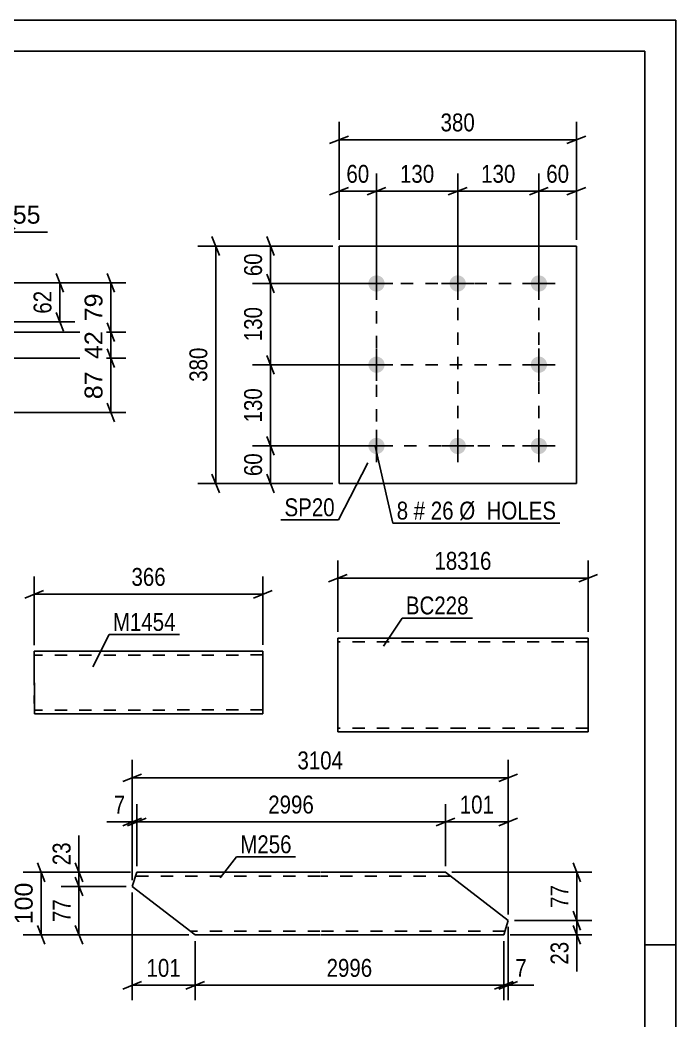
# Model space of a CAD drawing. Header units: millimetres. Extents: x 0 to 420, y 0 to 297.
# Drawn here: x 315 to 420, y 136.8 to 297 of the extents above; entities that cross this region are included whole.
import ezdxf

# ---------------------------------------------------------------- set-up
doc = ezdxf.new("R2010")
doc.units = ezdxf.units.MM
doc.linetypes.add('DXK_LINE_DOT2', pattern=[3.9198, 1.9599, -1.9599])
doc.styles.add('Arial', font='ARIAL.TTF', dxfattribs={"height": 0.2})
doc.styles.add('Arial Narrow', font='ARIALN.TTF', dxfattribs={"height": 0.2})

# ---------------------------------------------------------------- blocks, each defined once
blk = doc.blocks.new('Unknown-318893208-1115 - 8910')
at = {"color": 5, "linetype": 'Continuous'}
for p, q in [((420, 297), (0, 297)), ((420, 0), (420, 297)), ((415, 292), (5, 292)), ((415, 5), (415, 292)), ((420, 149), (415, 149))]:
    blk.add_line(p, q, dxfattribs=at)
blk = doc.blocks.new('Part-318893208-2191 - 2175')
at = {"color": 2, "linetype": 'Continuous'}
for p, q in [((332.95, 158.33), (333.66, 160.59)), ((333.66, 160.59), (363, 160.59)), ((363.1, 160.59), (383.1, 160.59)), ((393.15, 152.85), (383.1, 160.59)), ((332.95, 158.33), (343, 150.59)), ((393.15, 152.85), (392.43, 150.59)), ((363, 150.59), (343, 150.59)), ((392.43, 150.59), (363.1, 150.59))]:
    blk.add_line(p, q, dxfattribs=at)
at = {"color": 7, "linetype": 'DXK_LINE_DOT2'}
for p, q in [((363, 159.99), (333.47, 159.99)), ((383.88, 159.99), (363.1, 159.99)), ((363, 151.19), (342.22, 151.19)), ((392.63, 151.19), (363.1, 151.19))]:
    blk.add_line(p, q, dxfattribs=at)
blk = doc.blocks.new('Part-318893208-1578 - 1554')
at = {"color": 2, "linetype": 'Continuous'}
for p, q in [((365.85, 183.17), (365.85, 198.08)), ((365.85, 198.08), (385.85, 198.08)), ((385.95, 198.08), (405.95, 198.08)), ((405.95, 198.08), (405.95, 183.08)), ((365.85, 183.17), (365.85, 183.08)), ((365.85, 183.08), (385.85, 183.08)), ((385.95, 183.08), (405.95, 183.08))]:
    blk.add_line(p, q, dxfattribs=at)
at = {"color": 7, "linetype": 'DXK_LINE_DOT2'}
for p, q in [((385.85, 197.48), (365.85, 197.48)), ((405.95, 197.48), (385.95, 197.48)), ((405.95, 197.99), (405.95, 198.08)), ((365.85, 183.68), (365.85, 183.73)), ((385.85, 183.68), (365.85, 183.68)), ((405.95, 183.68), (385.95, 183.68)), ((405.95, 183.68), (405.95, 183.73))]:
    blk.add_line(p, q, dxfattribs=at)
blk = doc.blocks.new('Part-318893208-1897 - 1881')
at = {"color": 2, "linetype": 'Continuous'}
for p, q in [((353.86, 195.97), (317.26, 195.96)), ((317.26, 195.96), (317.26, 195.96)), ((317.26, 195.86), (317.26, 195.96)), ((317.26, 195.6), (317.26, 195.86)), ((317.26, 195.21), (317.26, 195.6)), ((353.86, 195.97), (353.86, 195.88)), ((353.86, 195.88), (353.86, 195.62)), ((353.86, 195.62), (353.86, 195.23)), ((317.27, 186.7), (317.26, 195.21)), ((353.86, 186.71), (353.86, 195.23)), ((317.27, 186.31), (317.27, 186.7)), ((317.27, 186.05), (317.27, 186.31)), ((317.27, 185.96), (317.27, 186.05)), ((353.86, 185.97), (317.27, 185.96)), ((317.27, 185.96), (317.27, 185.96)), ((353.86, 186.71), (353.86, 186.32)), ((353.86, 186.32), (353.86, 186.06)), ((353.86, 186.06), (353.86, 185.97))]:
    blk.add_line(p, q, dxfattribs=at)
at = {"color": 7, "linetype": 'DXK_LINE_DOT2'}
for p, q in [((317.26, 195.96), (317.26, 195.96)), ((317.26, 195.96), (317.26, 195.86)), ((317.26, 195.86), (317.26, 195.6)), ((317.26, 195.6), (317.26, 195.36)), ((353.86, 195.88), (353.86, 195.97)), ((353.86, 195.62), (353.86, 195.88)), ((353.86, 195.37), (353.86, 195.62)), ((353.86, 195.37), (317.26, 195.36)), ((317.27, 186.6), (317.26, 195.36)), ((317.26, 195.36), (317.26, 195.36)), ((317.26, 195.31), (317.26, 195.36)), ((317.26, 195.31), (317.26, 195.36)), ((317.27, 186.93), (317.26, 195.31)), ((317.26, 195.21), (317.26, 195.31)), ((317.26, 195.18), (317.26, 195.21)), ((317.26, 194.99), (317.26, 195.18)), ((317.27, 186.73), (317.26, 194.99)), ((353.86, 186.61), (353.86, 195.37)), ((353.86, 195.32), (353.86, 195.37)), ((353.86, 195.32), (353.86, 195.37)), ((353.86, 186.94), (353.86, 195.32)), ((353.86, 195.23), (353.86, 195.32)), ((353.86, 195.19), (353.86, 195.23)), ((353.86, 195), (353.86, 195.19)), ((353.86, 186.74), (353.86, 195)), ((317.27, 186.73), (317.27, 186.93)), ((317.27, 186.6), (317.27, 186.73)), ((317.27, 186.73), (317.27, 186.6)), ((317.27, 186.56), (317.27, 186.6)), ((317.27, 186.6), (317.27, 186.56)), ((317.27, 186.6), (317.27, 186.31)), ((353.86, 186.57), (317.27, 186.56)), ((317.27, 186.56), (317.27, 186.56)), ((317.27, 186.31), (317.27, 186.05)), ((317.27, 186.05), (317.27, 185.96)), ((317.27, 185.96), (317.27, 185.96)), ((353.86, 186.74), (353.86, 186.94)), ((353.86, 186.61), (353.86, 186.74)), ((353.86, 186.74), (353.86, 186.61)), ((353.86, 186.57), (353.86, 186.61)), ((353.86, 186.61), (353.86, 186.57)), ((353.86, 186.32), (353.86, 186.61)), ((353.86, 186.06), (353.86, 186.32)), ((353.86, 185.97), (353.86, 186.06))]:
    blk.add_line(p, q, dxfattribs=at)
blk = doc.blocks.new('Part-318893208-1617 - 1601')
at = {"color": 2, "linetype": 'Continuous'}
for p, q in [((366.05, 260.83), (366.05, 222.83)), ((366.05, 260.83), (404.05, 260.83)), ((404.05, 260.83), (404.05, 222.83)), ((366.05, 222.83), (404.05, 222.83))]:
    blk.add_line(p, q, dxfattribs=at)
blk = doc.blocks.new('Bolt-318893208-1650 - 1601')
at = {"linetype": 'Continuous'}
for points in [[(372.05, 256.13, -1), (372.05, 253.53, -1)], [(385.05, 256.13, -1), (385.05, 253.53, -1)], [(398.05, 256.13, -1), (398.05, 253.53, -1)], [(372.05, 243.13, -1), (372.05, 240.53, -1)], [(398.05, 243.13, -1), (398.05, 240.53, -1)], [(372.05, 230.13, -1), (372.05, 227.53, -1)], [(385.05, 230.13, -1), (385.05, 227.53, -1)], [(398.05, 230.13, -1), (398.05, 227.53, -1)]]:
    blk.add_hatch(color=1, dxfattribs=at).paths.add_polyline_path(points)
at = {"color": 1, "linetype": 'Continuous'}
for p, q in [((372.05, 257.43), (372.05, 252.23)), ((385.05, 257.43), (385.05, 252.23)), ((398.05, 257.43), (398.05, 252.23)), ((369.45, 254.83), (374.65, 254.83)), ((382.45, 254.83), (387.65, 254.83)), ((395.45, 254.83), (400.65, 254.83)), ((372.05, 244.43), (372.05, 239.23)), ((398.05, 244.43), (398.05, 239.23)), ((369.45, 241.83), (374.65, 241.83)), ((395.45, 241.83), (400.65, 241.83)), ((372.05, 231.43), (372.05, 226.23)), ((385.05, 231.43), (385.05, 226.23)), ((398.05, 231.43), (398.05, 226.23)), ((369.45, 228.83), (374.65, 228.83)), ((382.45, 228.83), (387.65, 228.83)), ((395.45, 228.83), (400.65, 228.83))]:
    blk.add_line(p, q, dxfattribs=at)
blk = doc.blocks.new('Rectangle-318893208-1739 - 1601')
at = {"color": 1, "linetype": 'DXK_LINE_DOT2'}
blk.add_lwpolyline([(372.05, 254.83), (398.05, 254.83), (398.05, 228.83), (372.05, 228.83), (372.05, 254.83)], close=True, dxfattribs=at)
blk = doc.blocks.new('Line-318893208-1732 - 1601')
at = {"color": 1, "linetype": 'DXK_LINE_DOT2'}
blk.add_line((372.05, 241.83), (398.05, 241.83), dxfattribs=at)
blk = doc.blocks.new('Line-318893208-1723 - 1601')
at = {"color": 1, "linetype": 'DXK_LINE_DOT2'}
blk.add_line((385.05, 254.83), (385.05, 228.83), dxfattribs=at)
blk = doc.blocks.new('StraightDimension-318893208-2194 - 2175')
at = {"color": 7, "linetype": 'Continuous'}
for p, q in [((393.15, 151.85), (393.15, 140.11)), ((392.43, 149.59), (392.43, 140.11)), ((390.93, 141.91), (393.93, 143.11)), ((394.65, 143.11), (391.65, 141.91)), ((392.43, 142.51), (393.15, 142.51))]:
    blk.add_line(p, q, dxfattribs=at)
at = {"color": 0}
blk.add_wipeout([(396.7, 143.26), (396.7, 147.46), (393.68, 147.46), (393.68, 143.26)], dxfattribs=at)
at = {"color": 7, "linetype": 'Continuous'}
blk.add_line((393.15, 142.51), (397.23, 142.51), dxfattribs=at)
blk.add_line((393.15, 142.51), (397.23, 142.51), dxfattribs=at)
at = {"color": 3, "style": 'Arial Narrow'}
blk.add_text('7', height=2.86, dxfattribs=at).set_placement((394.28, 143.86))
blk = doc.blocks.new('StraightDimension-318893208-2211 - 2175')
at = {"color": 7, "linetype": 'Continuous'}
for p, q in [((343, 149.59), (343, 140.11)), ((392.43, 149.59), (392.43, 140.11)), ((344.5, 143.11), (341.5, 141.91)), ((390.93, 141.91), (393.93, 143.11)), ((343, 142.51), (392.43, 142.51))]:
    blk.add_line(p, q, dxfattribs=at)
at = {"color": 0}
blk.add_wipeout([(371.97, 143.26), (371.97, 147.46), (363.46, 147.46), (363.46, 143.26)], dxfattribs=at)
at = {"color": 3, "style": 'Arial Narrow'}
blk.add_text('2996', height=2.863, dxfattribs=at).set_placement((364.06, 143.86))
blk = doc.blocks.new('StraightDimension-318893208-2271 - 2175')
at = {"color": 7, "linetype": 'Continuous'}
for p, q in [((383.1, 161.59), (383.1, 171.5)), ((393.15, 153.85), (393.15, 171.5)), ((381.6, 168.05), (384.6, 169.25)), ((383.1, 168.65), (393.15, 168.65)), ((394.65, 169.25), (391.65, 168.05))]:
    blk.add_line(p, q, dxfattribs=at)
at = {"color": 0}
blk.add_wipeout([(391.47, 169.4), (391.47, 173.6), (384.78, 173.6), (384.78, 169.4)], dxfattribs=at)
at = {"color": 3, "style": 'Arial Narrow'}
blk.add_text('101', height=2.863, dxfattribs=at).set_placement((385.38, 170))
blk = doc.blocks.new('StraightDimension-318893208-2236 - 2175')
at = {"color": 7, "linetype": 'Continuous'}
for p, q in [((332.95, 157.33), (332.95, 140.11)), ((343, 149.59), (343, 140.11)), ((331.45, 141.91), (334.45, 143.11)), ((344.5, 143.11), (341.5, 141.91)), ((332.95, 142.51), (343, 142.51))]:
    blk.add_line(p, q, dxfattribs=at)
at = {"color": 0}
blk.add_wipeout([(341.31, 143.26), (341.31, 147.46), (334.63, 147.46), (334.63, 143.26)], dxfattribs=at)
at = {"color": 3, "style": 'Arial Narrow'}
blk.add_text('101', height=2.863, dxfattribs=at).set_placement((335.23, 143.86))
blk = doc.blocks.new('StraightDimension-318893208-2254 - 2175')
at = {"color": 7, "linetype": 'Continuous'}
for p, q in [((332.95, 159.33), (332.95, 171.5)), ((333.66, 161.59), (333.66, 171.5)), ((331.45, 168.05), (334.45, 169.25)), ((335.16, 169.25), (332.16, 168.05)), ((332.95, 168.65), (333.66, 168.65))]:
    blk.add_line(p, q, dxfattribs=at)
at = {"color": 0}
blk.add_wipeout([(332.42, 169.4), (332.42, 173.6), (329.39, 173.6), (329.39, 169.4)], dxfattribs=at)
at = {"color": 7, "linetype": 'Continuous'}
blk.add_line((332.95, 168.65), (328.87, 168.65), dxfattribs=at)
blk.add_line((332.95, 168.65), (328.87, 168.65), dxfattribs=at)
at = {"color": 3, "style": 'Arial Narrow'}
blk.add_text('7', height=2.86, dxfattribs=at).set_placement((329.99, 170))
blk = doc.blocks.new('StraightDimension-318893208-2288 - 2175')
at = {"color": 7, "linetype": 'Continuous'}
for p, q in [((333.66, 161.59), (333.66, 171.5)), ((383.1, 161.59), (383.1, 171.5)), ((335.16, 169.25), (332.16, 168.05)), ((333.66, 168.65), (383.1, 168.65)), ((381.6, 168.05), (384.6, 169.25))]:
    blk.add_line(p, q, dxfattribs=at)
at = {"color": 0}
blk.add_wipeout([(362.64, 169.4), (362.64, 173.6), (354.12, 173.6), (354.12, 169.4)], dxfattribs=at)
at = {"color": 3, "style": 'Arial Narrow'}
blk.add_text('2996', height=2.863, dxfattribs=at).set_placement((354.72, 170))
blk = doc.blocks.new('StraightDimension-318893208-2313 - 2175')
at = {"color": 7, "linetype": 'Continuous'}
for p, q in [((403.53, 162.09), (404.73, 159.09)), ((384.1, 160.59), (406.53, 160.59)), ((404.13, 152.85), (404.13, 160.59)), ((404.73, 151.35), (403.53, 154.35)), ((394.15, 152.85), (406.53, 152.85))]:
    blk.add_line(p, q, dxfattribs=at)
at = {"color": 0}
blk.add_wipeout([(403.38, 159.15), (399.18, 159.15), (399.18, 154.29), (403.38, 154.29)], dxfattribs=at)
at = {"color": 3, "style": 'Arial Narrow'}
blk.add_text('77', height=2.863, rotation=90.0002, dxfattribs=at).set_placement((402.78, 154.89))
blk = doc.blocks.new('StraightDimension-318893208-2337 - 2175')
at = {"color": 7, "linetype": 'Continuous'}
for p, q in [((403.53, 154.35), (404.73, 151.35)), ((394.15, 152.85), (406.53, 152.85)), ((404.13, 150.59), (404.13, 152.85)), ((404.73, 149.09), (403.53, 152.09)), ((393.43, 150.59), (406.53, 150.59))]:
    blk.add_line(p, q, dxfattribs=at)
at = {"color": 0}
blk.add_wipeout([(403.38, 150.07), (399.18, 150.07), (399.18, 145.21), (403.38, 145.21)], dxfattribs=at)
at = {"color": 7, "linetype": 'Continuous'}
blk.add_line((404.13, 150.59), (404.13, 144.69), dxfattribs=at)
blk.add_line((404.13, 150.59), (404.13, 144.69), dxfattribs=at)
at = {"color": 3, "style": 'Arial Narrow'}
blk.add_text('23', height=2.863, rotation=90.0002, dxfattribs=at).set_placement((402.78, 145.81))
blk = doc.blocks.new('StraightDimension-318893208-2362 - 2175')
at = {"color": 7, "linetype": 'Continuous'}
for p, q in [((323.81, 159.83), (325.01, 156.83)), ((331.95, 158.33), (321.56, 158.33)), ((324.41, 150.59), (324.41, 158.33)), ((325.01, 149.09), (323.81, 152.09)), ((342, 150.59), (321.56, 150.59))]:
    blk.add_line(p, q, dxfattribs=at)
at = {"color": 0}
blk.add_wipeout([(323.66, 156.89), (319.46, 156.89), (319.46, 152.03), (323.66, 152.03)], dxfattribs=at)
at = {"color": 3, "style": 'Arial Narrow'}
blk.add_text('77', height=2.863, rotation=90.0002, dxfattribs=at).set_placement((323.06, 152.63))
blk = doc.blocks.new('StraightDimension-318893208-2386 - 2175')
at = {"color": 7, "linetype": 'Continuous'}
for p, q in [((323.81, 162.09), (325.01, 159.09)), ((332.66, 160.59), (321.56, 160.59)), ((324.41, 158.33), (324.41, 160.59)), ((325.01, 156.83), (323.81, 159.83)), ((331.95, 158.33), (321.56, 158.33))]:
    blk.add_line(p, q, dxfattribs=at)
at = {"color": 0}
blk.add_wipeout([(323.66, 165.97), (319.46, 165.97), (319.46, 161.12), (323.66, 161.12)], dxfattribs=at)
at = {"color": 7, "linetype": 'Continuous'}
blk.add_line((324.41, 160.59), (324.41, 166.5), dxfattribs=at)
blk.add_line((324.41, 160.59), (324.41, 166.5), dxfattribs=at)
at = {"color": 3, "style": 'Arial Narrow'}
blk.add_text('23', height=2.863, rotation=90.0002, dxfattribs=at).set_placement((323.06, 161.72))
blk = doc.blocks.new('StraightDimension-318893208-2411 - 2175')
at = {"color": 7, "linetype": 'Continuous'}
for p, q in [((332.95, 159.33), (332.95, 178.57)), ((393.15, 153.85), (393.15, 178.57)), ((334.45, 176.32), (331.45, 175.12)), ((391.65, 175.12), (394.65, 176.32)), ((332.95, 175.72), (393.15, 175.72))]:
    blk.add_line(p, q, dxfattribs=at)
at = {"color": 0}
blk.add_wipeout([(367.31, 176.47), (367.31, 180.67), (358.79, 180.67), (358.79, 176.47)], dxfattribs=at)
at = {"color": 3, "style": 'Arial Narrow'}
blk.add_text('3104', height=2.863, dxfattribs=at).set_placement((359.39, 177.07))
blk = doc.blocks.new('StraightDimension-318893208-2422 - 2175')
at = {"color": 7, "linetype": 'Continuous'}
for p, q in [((317.75, 162.09), (318.95, 159.09)), ((332.66, 160.59), (315.5, 160.59)), ((318.35, 150.59), (318.35, 160.59)), ((318.95, 149.09), (317.75, 152.09)), ((342, 150.59), (315.5, 150.59))]:
    blk.add_line(p, q, dxfattribs=at)
at = {"color": 0}
blk.add_wipeout([(317.6, 159.53), (313.4, 159.53), (313.4, 151.66), (317.6, 151.66)], dxfattribs=at)
at = {"color": 3, "style": 'Arial'}
blk.add_text('100', height=2.865, rotation=90.0002, dxfattribs=at).set_placement((317, 152.26))
blk = doc.blocks.new('StraightDimension-318893208-1587 - 1554')
at = {"color": 7, "linetype": 'Continuous'}
for p, q in [((365.85, 199.08), (365.85, 210.51)), ((405.95, 199.08), (405.95, 210.51)), ((367.35, 208.26), (364.35, 207.06)), ((365.85, 207.66), (405.95, 207.66)), ((404.45, 207.06), (407.45, 208.26))]:
    blk.add_line(p, q, dxfattribs=at)
at = {"color": 0}
blk.add_wipeout([(391.07, 208.41), (391.07, 212.61), (380.73, 212.61), (380.73, 208.41)], dxfattribs=at)
at = {"color": 3, "style": 'Arial Narrow'}
blk.add_text('18316', height=2.863, dxfattribs=at).set_placement((381.33, 209.01))
blk = doc.blocks.new('StraightDimension-318893208-1899 - 1881')
at = {"color": 7, "linetype": 'Continuous'}
for p, q in [((317.26, 196.96), (317.26, 207.94)), ((353.86, 196.97), (353.86, 207.94)), ((318.76, 205.69), (315.76, 204.49)), ((317.26, 205.09), (353.86, 205.09)), ((352.36, 204.49), (355.36, 205.69))]:
    blk.add_line(p, q, dxfattribs=at)
at = {"color": 0}
blk.add_wipeout([(338.9, 205.84), (338.9, 210.04), (332.22, 210.04), (332.22, 205.84)], dxfattribs=at)
at = {"color": 3, "style": 'Arial Narrow'}
blk.add_text('366', height=2.863, dxfattribs=at).set_placement((332.82, 206.44))
blk = doc.blocks.new('StraightDimension-318893208-1677 - 1601')
at = {"color": 7, "linetype": 'Continuous'}
for p, q in [((346.91, 259.33), (345.71, 262.33)), ((365.05, 260.83), (343.46, 260.83)), ((346.31, 222.83), (346.31, 260.83)), ((345.71, 224.33), (346.91, 221.33)), ((365.05, 222.83), (343.46, 222.83))]:
    blk.add_line(p, q, dxfattribs=at)
at = {"color": 0}
blk.add_wipeout([(345.56, 245.17), (341.36, 245.17), (341.36, 238.49), (345.56, 238.49)], dxfattribs=at)
at = {"color": 3, "style": 'Arial Narrow'}
blk.add_text('380', height=2.863, rotation=90.0002, dxfattribs=at).set_placement((344.96, 239.09))
blk = doc.blocks.new('StraightDimension-318893208-1654 - 1601')
at = {"color": 7, "linetype": 'Continuous'}
for p, q in [((354.47, 262.33), (355.67, 259.33)), ((365.05, 260.83), (352.22, 260.83)), ((355.07, 254.83), (355.07, 260.83)), ((371.05, 254.83), (352.22, 254.83)), ((355.67, 253.33), (354.47, 256.33))]:
    blk.add_line(p, q, dxfattribs=at)
at = {"color": 0}
blk.add_wipeout([(354.32, 260.26), (350.12, 260.26), (350.12, 255.4), (354.32, 255.4)], dxfattribs=at)
at = {"color": 3, "style": 'Arial Narrow'}
blk.add_text('60', height=2.863, rotation=90.0002, dxfattribs=at).set_placement((353.72, 256))
blk = doc.blocks.new('StraightDimension-318893208-1664 - 1601')
at = {"color": 7, "linetype": 'Continuous'}
for p, q in [((354.47, 230.33), (355.67, 227.33)), ((371.05, 228.83), (352.22, 228.83)), ((355.07, 222.83), (355.07, 228.83)), ((355.67, 221.33), (354.47, 224.33)), ((365.05, 222.83), (352.22, 222.83))]:
    blk.add_line(p, q, dxfattribs=at)
at = {"color": 0}
blk.add_wipeout([(354.32, 228.26), (350.12, 228.26), (350.12, 223.4), (354.32, 223.4)], dxfattribs=at)
at = {"color": 3, "style": 'Arial Narrow'}
blk.add_text('60', height=2.863, rotation=90.0002, dxfattribs=at).set_placement((353.72, 224))
blk = doc.blocks.new('StraightDimension-318893208-1690 - 1601')
at = {"color": 7, "linetype": 'Continuous'}
for p, q in [((366.05, 261.83), (366.05, 272.45)), ((372.05, 255.83), (372.05, 272.45)), ((364.55, 269), (367.55, 270.2)), ((366.05, 269.6), (372.05, 269.6)), ((373.55, 270.2), (370.55, 269))]:
    blk.add_line(p, q, dxfattribs=at)
at = {"color": 0}
blk.add_wipeout([(371.48, 270.35), (371.48, 274.55), (366.63, 274.55), (366.63, 270.35)], dxfattribs=at)
at = {"color": 3, "style": 'Arial Narrow'}
blk.add_text('60', height=2.863, dxfattribs=at).set_placement((367.23, 270.95))
blk = doc.blocks.new('StraightDimension-318893208-1700 - 1601')
at = {"color": 7, "linetype": 'Continuous'}
for p, q in [((398.05, 255.83), (398.05, 272.45)), ((404.05, 261.83), (404.05, 272.45)), ((396.55, 269), (399.55, 270.2)), ((398.05, 269.6), (404.05, 269.6)), ((405.55, 270.2), (402.55, 269))]:
    blk.add_line(p, q, dxfattribs=at)
at = {"color": 0}
blk.add_wipeout([(403.48, 270.35), (403.48, 274.55), (398.63, 274.55), (398.63, 270.35)], dxfattribs=at)
at = {"color": 3, "style": 'Arial Narrow'}
blk.add_text('60', height=2.863, dxfattribs=at).set_placement((399.23, 270.95))
blk = doc.blocks.new('StraightDimension-318893208-1713 - 1601')
at = {"color": 7, "linetype": 'Continuous'}
for p, q in [((366.05, 261.83), (366.05, 280.68)), ((404.05, 261.83), (404.05, 280.68)), ((367.55, 278.43), (364.55, 277.23)), ((366.05, 277.83), (404.05, 277.83)), ((402.55, 277.23), (405.55, 278.43))]:
    blk.add_line(p, q, dxfattribs=at)
at = {"color": 0}
blk.add_wipeout([(388.4, 278.58), (388.4, 282.78), (381.71, 282.78), (381.71, 278.58)], dxfattribs=at)
at = {"color": 3, "style": 'Arial Narrow'}
blk.add_text('380', height=2.863, dxfattribs=at).set_placement((382.31, 279.18))
blk = doc.blocks.new('StraightDimension-318893208-3655 - 1601')
at = {"color": 7, "linetype": 'Continuous'}
for p, q in [((355.67, 240.33), (354.47, 243.33)), ((371.05, 241.83), (352.22, 241.83)), ((355.07, 228.83), (355.07, 241.83)), ((354.47, 230.33), (355.67, 227.33)), ((371.05, 228.83), (352.22, 228.83))]:
    blk.add_line(p, q, dxfattribs=at)
at = {"color": 0}
blk.add_wipeout([(354.32, 238.67), (350.12, 238.67), (350.12, 231.99), (354.32, 231.99)], dxfattribs=at)
at = {"color": 3, "style": 'Arial Narrow'}
blk.add_text('130', height=2.863, rotation=90.0002, dxfattribs=at).set_placement((353.72, 232.59))
blk = doc.blocks.new('StraightDimension-318893208-3657 - 1601')
at = {"color": 7, "linetype": 'Continuous'}
for p, q in [((371.05, 254.83), (352.22, 254.83)), ((355.67, 253.33), (354.47, 256.33)), ((355.07, 241.83), (355.07, 254.83)), ((354.47, 243.33), (355.67, 240.33)), ((371.05, 241.83), (352.22, 241.83))]:
    blk.add_line(p, q, dxfattribs=at)
at = {"color": 0}
blk.add_wipeout([(354.32, 251.67), (350.12, 251.67), (350.12, 244.99), (354.32, 244.99)], dxfattribs=at)
at = {"color": 3, "style": 'Arial Narrow'}
blk.add_text('130', height=2.863, rotation=90.0002, dxfattribs=at).set_placement((353.72, 245.59))
blk = doc.blocks.new('StraightDimension-318893208-3677 - 1601')
at = {"color": 7, "linetype": 'Continuous'}
for p, q in [((372.05, 255.83), (372.05, 272.45)), ((385.05, 255.83), (385.05, 272.45)), ((373.55, 270.2), (370.55, 269)), ((372.05, 269.6), (385.05, 269.6)), ((383.55, 269), (386.55, 270.2))]:
    blk.add_line(p, q, dxfattribs=at)
at = {"color": 0}
blk.add_wipeout([(381.9, 270.35), (381.9, 274.55), (375.21, 274.55), (375.21, 270.35)], dxfattribs=at)
at = {"color": 3, "style": 'Arial Narrow'}
blk.add_text('130', height=2.863, dxfattribs=at).set_placement((375.81, 270.95))
blk = doc.blocks.new('StraightDimension-318893208-3679 - 1601')
at = {"color": 7, "linetype": 'Continuous'}
for p, q in [((385.05, 255.83), (385.05, 272.45)), ((398.05, 255.83), (398.05, 272.45)), ((386.55, 270.2), (383.55, 269)), ((385.05, 269.6), (398.05, 269.6)), ((396.55, 269), (399.55, 270.2))]:
    blk.add_line(p, q, dxfattribs=at)
at = {"color": 0}
blk.add_wipeout([(394.9, 270.35), (394.9, 274.55), (388.21, 274.55), (388.21, 270.35)], dxfattribs=at)
at = {"color": 3, "style": 'Arial Narrow'}
blk.add_text('130', height=2.863, dxfattribs=at).set_placement((388.81, 270.95))
blk = doc.blocks.new('StraightDimension-318893208-2610 - 2568')
at = {"color": 7, "linetype": 'Continuous'}
for p, q in [((328.93, 256.45), (330.13, 253.45)), ((297.55, 254.95), (331.93, 254.95)), ((329.53, 247.06), (329.53, 254.95)), ((330.13, 245.56), (328.93, 248.56)), ((308.23, 247.06), (331.93, 247.06))]:
    blk.add_line(p, q, dxfattribs=at)
at = {"color": 0}
blk.add_wipeout([(328.78, 253.83), (324.58, 253.83), (324.58, 248.18), (328.78, 248.18)], dxfattribs=at)
at = {"color": 3, "style": 'Arial'}
blk.add_text('79', height=2.865, rotation=90.0002, dxfattribs=at).set_placement((328.18, 248.78))
blk = doc.blocks.new('StraightDimension-318893208-2604 - 2568')
at = {"color": 7, "linetype": 'Continuous'}
for p, q in [((328.93, 244.36), (330.13, 241.36)), ((306.61, 242.86), (331.93, 242.86)), ((329.53, 234.2), (329.53, 242.86)), ((330.13, 232.7), (328.93, 235.7)), ((313.69, 234.2), (331.93, 234.2))]:
    blk.add_line(p, q, dxfattribs=at)
at = {"color": 0}
blk.add_wipeout([(328.78, 241.36), (324.58, 241.36), (324.58, 235.71), (328.78, 235.71)], dxfattribs=at)
at = {"color": 3, "style": 'Arial'}
blk.add_text('87', height=2.865, rotation=90.0002, dxfattribs=at).set_placement((328.18, 236.31))
blk = doc.blocks.new('StraightDimension-318893208-2596 - 2568')
at = {"color": 7, "linetype": 'Continuous'}
for p, q in [((328.93, 248.56), (330.13, 245.56)), ((308.23, 247.06), (331.93, 247.06)), ((329.53, 242.86), (329.53, 247.06)), ((330.13, 241.36), (328.93, 244.36)), ((306.61, 242.86), (331.93, 242.86))]:
    blk.add_line(p, q, dxfattribs=at)
at = {"color": 0}
blk.add_wipeout([(328.78, 247.79), (324.58, 247.79), (324.58, 242.14), (328.78, 242.14)], dxfattribs=at)
at = {"color": 3, "style": 'Arial'}
blk.add_text('42', height=2.865, rotation=90.0002, dxfattribs=at).set_placement((328.18, 242.74))
blk = doc.blocks.new('StraightDimension-318893208-2678 - 2568')
at = {"color": 7, "linetype": 'Continuous'}
for p, q in [((320.76, 256.45), (321.96, 253.45)), ((297.55, 254.95), (323.76, 254.95)), ((321.36, 248.7), (321.36, 254.95)), ((321.96, 247.2), (320.76, 250.2)), ((313.69, 248.7), (323.76, 248.7))]:
    blk.add_line(p, q, dxfattribs=at)
at = {"color": 0}
blk.add_wipeout([(320.61, 254.25), (316.41, 254.25), (316.41, 249.4), (320.61, 249.4)], dxfattribs=at)
at = {"color": 3, "style": 'Arial Narrow'}
blk.add_text('62', height=2.863, rotation=90.0002, dxfattribs=at).set_placement((320.01, 250))
blk = doc.blocks.new('StraightDimension-318893208-2764 - 2568')
at = {"color": 7, "linetype": 'Continuous'}
for p, q in [((307.23, 248.06), (307.23, 265.91)), ((312.69, 249.7), (312.69, 265.91)), ((305.73, 262.46), (308.73, 263.66)), ((307.23, 263.06), (312.69, 263.06)), ((314.19, 263.66), (311.19, 262.46))]:
    blk.add_line(p, q, dxfattribs=at)
at = {"color": 0}
blk.add_wipeout([(318.86, 263.81), (318.86, 268.01), (313.21, 268.01), (313.21, 263.81)], dxfattribs=at)
at = {"color": 7, "linetype": 'Continuous'}
blk.add_line((312.69, 263.06), (319.39, 263.06), dxfattribs=at)
blk.add_line((312.69, 263.06), (319.39, 263.06), dxfattribs=at)
at = {"color": 3, "style": 'Arial'}
blk.add_text('55', height=2.865, dxfattribs=at).set_placement((313.81, 264.41))
blk = doc.blocks.new('Mark-318893208-2187 - 2175')
at = {"color": 0}
blk.add_wipeout([(358.46, 163.64), (358.46, 166.64), (350.24, 166.64), (350.24, 163.64)], dxfattribs=at)
blk.add_wipeout([(358.46, 163.64), (358.46, 166.64), (350.24, 166.64), (350.24, 163.64)], dxfattribs=at)
at = {"color": 30, "linetype": 'Continuous'}
for p, q in [((347.04, 159.71), (349.64, 163.04)), ((349.64, 163.04), (359.06, 163.04))]:
    blk.add_line(p, q, dxfattribs=at)
at = {"color": 3, "style": 'Arial Narrow'}
blk.add_text('M256', height=2.863, dxfattribs=at).set_placement((350.24, 163.64))
blk = doc.blocks.new('Mark-318893208-1574 - 1554')
at = {"color": 0}
blk.add_wipeout([(386.8, 201.87), (386.8, 204.87), (376.75, 204.87), (376.75, 201.87)], dxfattribs=at)
blk.add_wipeout([(386.8, 201.87), (386.8, 204.87), (376.75, 204.87), (376.75, 201.87)], dxfattribs=at)
at = {"color": 30, "linetype": 'Continuous'}
for p, q in [((373.18, 196.78), (376.15, 201.27)), ((376.15, 201.27), (387.4, 201.27))]:
    blk.add_line(p, q, dxfattribs=at)
at = {"color": 3, "style": 'Arial Narrow'}
blk.add_text('BC228', height=2.863, dxfattribs=at).set_placement((376.75, 201.87))
blk = doc.blocks.new('Mark-318893208-1893 - 1881')
at = {"color": 0}
blk.add_wipeout([(339.89, 199.23), (339.89, 202.23), (329.84, 202.23), (329.84, 199.23)], dxfattribs=at)
blk.add_wipeout([(339.89, 199.23), (339.89, 202.23), (329.84, 202.23), (329.84, 199.23)], dxfattribs=at)
at = {"color": 30, "linetype": 'Continuous'}
for p, q in [((326.66, 193.5), (329.24, 198.63)), ((329.24, 198.63), (340.49, 198.63))]:
    blk.add_line(p, q, dxfattribs=at)
at = {"color": 3, "style": 'Arial Narrow'}
blk.add_text('M1454', height=2.863, dxfattribs=at).set_placement((329.84, 199.23))
blk = doc.blocks.new('Mark-318893208-1613 - 1601')
at = {"color": 0}
blk.add_wipeout([(365.36, 217.58), (365.36, 220.58), (357.32, 220.58), (357.32, 217.58)], dxfattribs=at)
blk.add_wipeout([(365.36, 217.58), (365.36, 220.58), (357.32, 220.58), (357.32, 217.58)], dxfattribs=at)
at = {"color": 30, "linetype": 'Continuous'}
for p in [(370.66, 226.1), (356.72, 216.98)]:
    blk.add_line(p, (365.96, 216.98), dxfattribs=at)
at = {"color": 3, "style": 'Arial Narrow'}
blk.add_text('SP20', height=2.863, dxfattribs=at).set_placement((357.32, 217.58))
blk = doc.blocks.new('Mark-318893208-1646 - 1601')
at = {"color": 0}
for points in [[(377.11, 217.05), (377.11, 220.05), (375.29, 220.05), (375.29, 217.05)], [(379.84, 217.05), (379.84, 220.05), (378.01, 220.05), (378.01, 217.05)], [(384.4, 217.05), (384.4, 220.05), (380.74, 220.05), (380.74, 217.05)], [(400.82, 217.05), (400.82, 220.05), (385.3, 220.05), (385.3, 217.05)]]:
    blk.add_wipeout(points, dxfattribs=at)
for points in [[(377.11, 217.05), (377.11, 220.05), (375.29, 220.05), (375.29, 217.05)], [(379.84, 217.05), (379.84, 220.05), (378.01, 220.05), (378.01, 217.05)], [(384.4, 217.05), (384.4, 220.05), (380.74, 220.05), (380.74, 217.05)], [(400.82, 217.05), (400.82, 220.05), (385.3, 220.05), (385.3, 217.05)]]:
    blk.add_wipeout(points, dxfattribs=at)
at = {"color": 7, "linetype": 'Continuous'}
for p, q in [((371.85, 228.77), (374.69, 216.45)), ((374.69, 216.45), (401.42, 216.45))]:
    blk.add_line(p, q, dxfattribs=at)
at = {"color": 3, "style": 'Arial Narrow'}
for s, height, p in [('8', 2.86, (375.29, 217.05)), ('#', 2.86, (378.01, 217.05)), ('26', 2.863, (380.74, 217.05)), ('Ø  HOLES', 2.863, (385.3, 217.05))]:
    blk.add_text(s, height=height, dxfattribs=at).set_placement(p)

msp = doc.modelspace()

# ---------------------------------------------------------------- block references
for name in ['Unknown-318893208-1115 - 8910', 'Part-318893208-1617 - 1601', 'Bolt-318893208-1650 - 1601', 'Rectangle-318893208-1739 - 1601', 'Line-318893208-1723 - 1601', 'Line-318893208-1732 - 1601', 'Part-318893208-1578 - 1554', 'Part-318893208-1897 - 1881', 'Part-318893208-2191 - 2175']:
    msp.add_blockref(name, (0, 0))

# ---------------------------------------------------------------- next in the draw order: block references
for name in ['StraightDimension-318893208-1700 - 1601', 'StraightDimension-318893208-1677 - 1601', 'StraightDimension-318893208-2610 - 2568', 'StraightDimension-318893208-2604 - 2568', 'StraightDimension-318893208-1587 - 1554', 'StraightDimension-318893208-1899 - 1881', 'StraightDimension-318893208-2254 - 2175', 'StraightDimension-318893208-2271 - 2175', 'StraightDimension-318893208-2194 - 2175']:
    msp.add_blockref(name, (0, 0))

# ---------------------------------------------------------------- next in the draw order: block references
for name in ['StraightDimension-318893208-1654 - 1601', 'StraightDimension-318893208-2596 - 2568', 'StraightDimension-318893208-1664 - 1601', 'Mark-318893208-1574 - 1554', 'Mark-318893208-1893 - 1881', 'StraightDimension-318893208-2288 - 2175', 'StraightDimension-318893208-2211 - 2175']:
    msp.add_blockref(name, (0, 0))

# ---------------------------------------------------------------- next in the draw order: block references
for name in ['StraightDimension-318893208-1690 - 1601', 'StraightDimension-318893208-2678 - 2568', 'StraightDimension-318893208-3655 - 1601', 'Mark-318893208-1613 - 1601', 'StraightDimension-318893208-2313 - 2175', 'StraightDimension-318893208-2236 - 2175']:
    msp.add_blockref(name, (0, 0))

# ---------------------------------------------------------------- next in the draw order: block references
for name in ['StraightDimension-318893208-1713 - 1601', 'StraightDimension-318893208-2764 - 2568', 'StraightDimension-318893208-3657 - 1601', 'Mark-318893208-1646 - 1601', 'StraightDimension-318893208-2362 - 2175', 'StraightDimension-318893208-2337 - 2175']:
    msp.add_blockref(name, (0, 0))

# ---------------------------------------------------------------- next in the draw order: block references
for name in ['StraightDimension-318893208-3677 - 1601', 'StraightDimension-318893208-2386 - 2175']:
    msp.add_blockref(name, (0, 0))

# ---------------------------------------------------------------- next in the draw order: block references
for name in ['StraightDimension-318893208-3679 - 1601', 'StraightDimension-318893208-2411 - 2175']:
    msp.add_blockref(name, (0, 0))

# ---------------------------------------------------------------- next in the draw order: block references
for name in ['Mark-318893208-2187 - 2175', 'StraightDimension-318893208-2422 - 2175']:
    msp.add_blockref(name, (0, 0))

doc.saveas('drawing.dxf')
